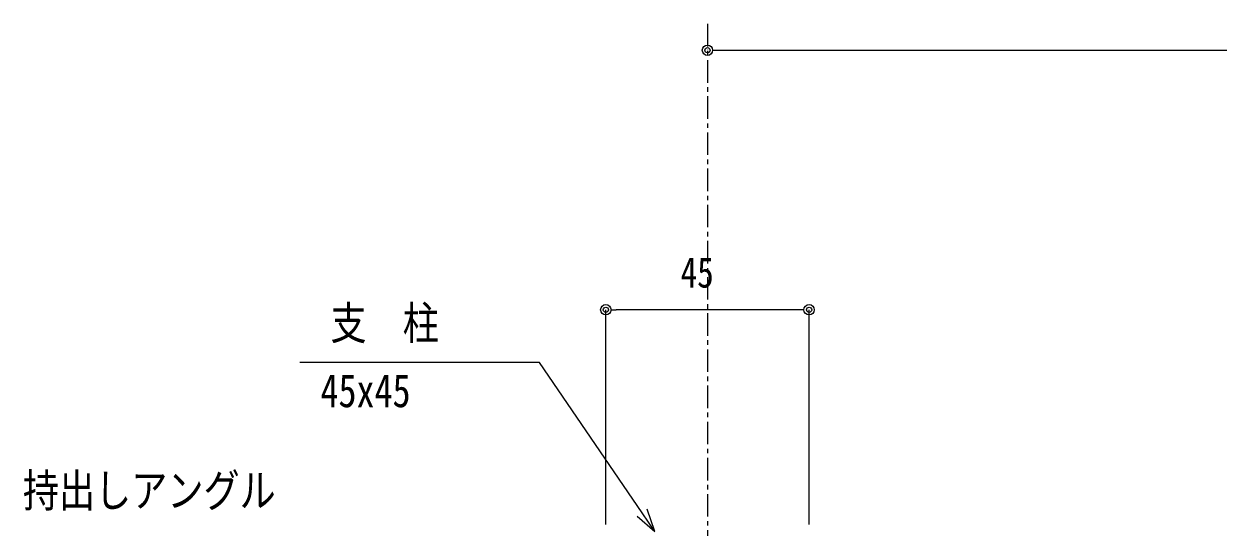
# Model space of a CAD drawing. Units: millimetres, scale not verified. Extents: x -3554 to 3554, y -1188 to 1188.
# Drawn here: x -1533 to -1004, y -327 to -105 of the extents above; entities that cross this region are included whole.
import ezdxf
from ezdxf.enums import TextEntityAlignment as Align

# ---------------------------------------------------------------- set-up
doc = ezdxf.new("R2010")
doc.units = ezdxf.units.MM
doc.header["$LTSCALE"] = 8
doc.linetypes.add('USER1', pattern=[2, 1.25, -0.25, 0.25, -0.25])
for name, color, linetype, lineweight in [('0-0_0', 7, 'Continuous', 18), ('0-7_3中心線', 2, 'USER1', 18), ('0-9_1手摺寸法', 3, 'Continuous', 18)]:
    doc.layers.add(name, color=color, linetype=linetype, lineweight=lineweight)
doc.styles.add('ＭＳ ゴシック', font='')
doc.styles.get('ＭＳ ゴシック').set_extended_font_data('MS Gothic')

msp = doc.modelspace()

# ---------------------------------------------------------------- linework, layer by layer
at = {"layer": '0-0_0'}
for p, q in [((-1227.483, -116.306), (-1225.183, -116.306)), ((-1272.483, -231.122), (-1270.183, -231.122)), ((-1187.083, -231.122), (-1189.383, -231.122))]:
    msp.add_line(p, q, dxfattribs=at)
for points in [[(-1253.064, -329.168), (-1258.709, -320.914), (-1304.208, -254.396), (-1410.242, -254.396)], [(-1260.921, -322.427), (-1253.064, -329.168), (-1256.498, -319.401)]]:
    msp.add_lwpolyline(points, dxfattribs=at)
for centre, radius in [((-1229.783, -116.306), 2.3), ((-1229.783, -116.306), 1.15), ((-1274.783, -231.122), 2.3), ((-1274.783, -231.122), 1.15), ((-1184.783, -231.122), 2.3), ((-1184.783, -231.122), 1.15)]:
    msp.add_circle(centre, radius, dxfattribs=at)
at = {"layer": '0-7_3中心線'}
msp.add_line((-1229.783, -104.65), (-1229.783, -564.168), dxfattribs=at)
at = {"layer": '0-9_1手摺寸法'}
for p, q in [((-1229.783, -116.15), (-1229.783, -116.306)), ((-1225.183, -116.306), (-634.383, -116.306)), ((-1274.783, -326.068), (-1274.783, -231.122)), ((-1189.383, -231.122), (-1270.183, -231.122)), ((-1184.783, -326.068), (-1184.783, -231.122))]:
    msp.add_line(p, q, dxfattribs=at)

# ---------------------------------------------------------------- texts
at = {"layer": '0-0_0', "style": 'ＭＳ ゴシック', "width": 0.8}
for s, p in [('支\u3000柱', (-1396.741, -248.693)), ('45x45', (-1401.173, -278.626)), ('持出しアングル', (-1532.965, -322.802))]:
    msp.add_text(s, height=14.66, dxfattribs=at).set_placement(p, align=Align.BOTTOM_LEFT)
at = {"layer": '0-9_1手摺寸法', "color": 7, "style": 'ＭＳ ゴシック', "width": 0.8}
msp.add_text('45', height=13.49, dxfattribs=at).set_placement((-1241.699, -225.372), align=Align.BOTTOM_LEFT)

doc.saveas('drawing.dxf')
